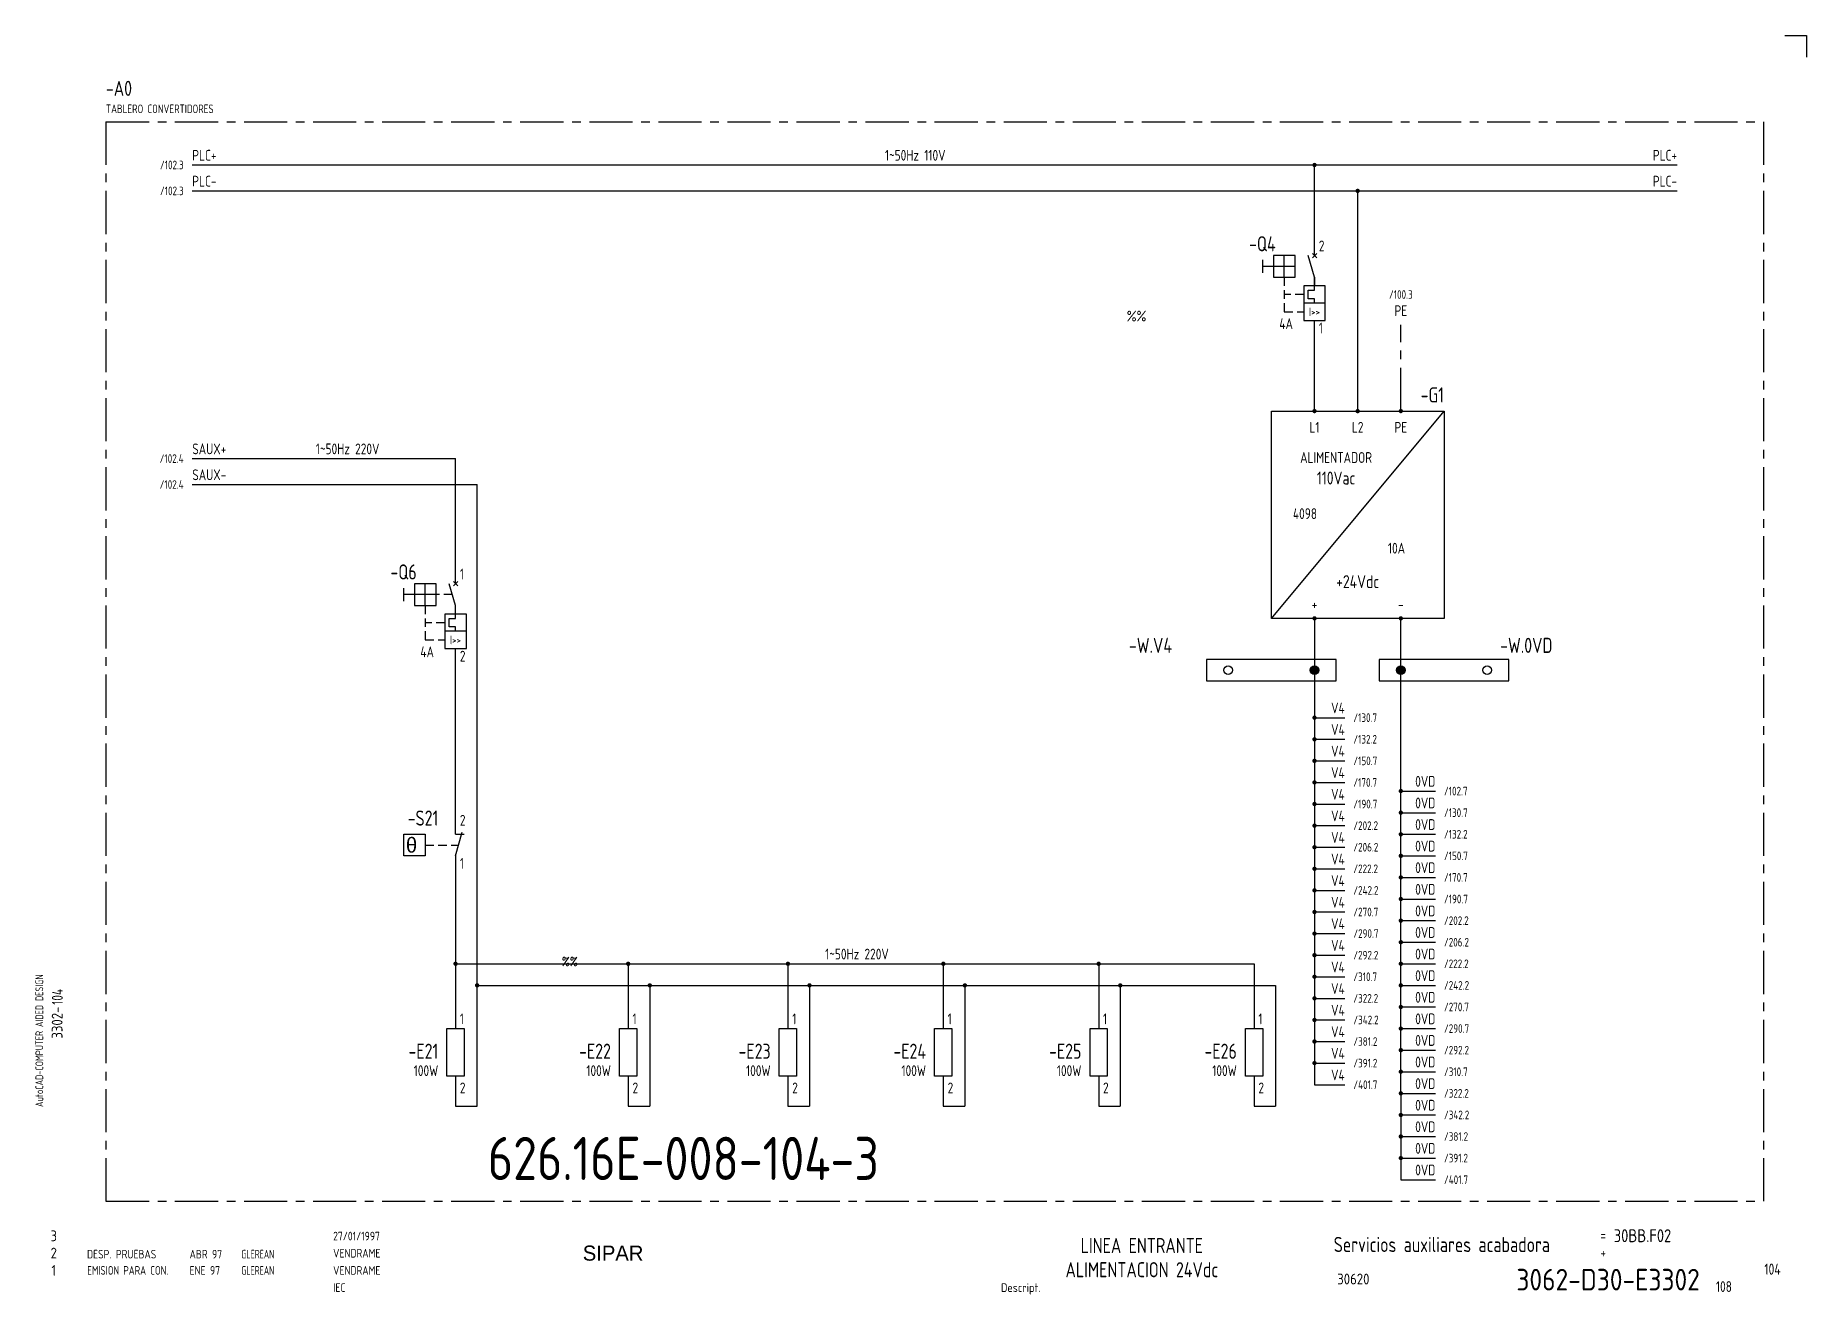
# Model space of a CAD drawing. Extents: x 10 to 420, y 5 to 297.
import ezdxf
from ezdxf.enums import TextEntityAlignment as Align

# ---------------------------------------------------------------- set-up
doc = ezdxf.new("R2010")
doc.units = 0
doc.header["$LTSCALE"] = 8
doc.header["$MEASUREMENT"] = 0
doc.linetypes.add('CENTER', pattern=[2, 1.25, -0.25, 0.25, -0.25])
doc.linetypes.add('HIDDEN', pattern=[0.375, 0.25, -0.125])
doc.layers.get('0').update_dxf_attribs({"linetype": 'CONTINUOUS'})
doc.layers.add('CART', color=7, linetype='CONTINUOUS')
doc.styles.add('DIN', font='DIN', dxfattribs={"width": 0.85})
doc.styles.add('GREEKS', font='GREEKC.SHX')
doc.styles.add('SIMPLEX', font='SIMPLEX', dxfattribs={"width": 0.9})
doc.styles.add('UNIV', font='UNIV')

# ---------------------------------------------------------------- blocks, each defined once
blk = doc.blocks.new('WB-FG100')
at = {"layer": 'CART', "color": 1}
for p, q in [((415, 297), (420, 297)), ((420, 297), (420, 292))]:
    blk.add_line(p, q, dxfattribs=at)
at = {"layer": 'CART', "color": 1, "style": 'DIN', "width": 0.8}
blk.add_text('AutoCAD-COMPUTER AIDED DESIGN', height=1.8, rotation=90, dxfattribs=at).set_placement((11.47, 48.84))
at = {"layer": 'CART', "color": 3, "style": 'DIN', "width": 0.8}
for s, p in [('=', (372.24, 17.91)), ('+', (372.24, 13.87))]:
    blk.add_text(s, height=2.5, dxfattribs=at).set_placement(p)
at = {"layer": 'CART', "color": 7, "style": 'DIN', "width": 0.9}
blk.add_attdef('FILE', text='', height=2.5, rotation=90, dxfattribs=at).set_placement((15.95, 68.38), align=Align.CENTER)
for tag, p in [('MOD-3', (13.92, 19)), ('MOD-2', (13.92, 15)), ('MOD-1', (13.92, 11)), ('NR.COMMESSA', (315, 9))]:
    blk.add_attdef(tag, text='', height=2.5, dxfattribs=at).set_placement(p, align=Align.MIDDLE)
at = {"layer": 'CART', "color": 7, "style": 'DIN'}
for tag, width, p in [('REV-3', 0.9, (21.66, 19)), ('DATA-3', 0.9, (45.37, 19)), ('NOME-3', 0.9, (57.37, 19)), ('REV-2', 0.9, (21.66, 15)), ('DATA-2', 0.9, (45.37, 15)), ('NOME-2', 0.9, (57.37, 15)), ('REV-1', 0.9, (21.66, 11)), ('DATA-1', 0.9, (45.37, 11)), ('NOME-1', 0.7, (57.37, 11))]:
    blk.add_attdef(tag, text='', height=2, dxfattribs=dict(at, width=width)).set_placement(p, align=Align.MIDDLE_LEFT)
at = {"layer": 'CART', "color": 7, "style": 'DIN', "width": 0.9}
for tag, p, height in [('DATA', (78.64, 17.94), 2), ('ESECUTORE', (78.64, 13.97), 2), ('CONTROLLORE', (78.64, 9.99), 2), ('SEGUE', (398.93, 5.65), 2.8), ('NORMA', (78.64, 6.01), 2)]:
    blk.add_attdef(tag, p, '', height=height, dxfattribs=at)
at = {"layer": 'CART', "color": 2, "style": 'DIN', "width": 0.9}
for tag, p in [('TITOLO-1/3', (266.5, 18.23)), ('TITOLO-1/2', (266.5, 15.73)), ('TITOLO-2/3', (266.5, 13.18)), ('TITOLO-2/2', (266.5, 10.68)), ('TITOLO-3/3', (266.5, 8.13))]:
    blk.add_attdef(tag, text='', height=3.5, dxfattribs=at).set_placement(p, align=Align.MIDDLE)
at = {"layer": 'CART', "color": 3, "style": 'DIN', "width": 0.9}
blk.add_attdef('ASSIEME', text='', height=3.5, dxfattribs=at).set_placement((334, 17), align=Align.MIDDLE)
at = {"layer": 'CART', "color": 3, "style": 'DIN', "width": 0.85}
for tag, p in [('=', (375.33, 16.63)), ('+', (375.33, 12.76))]:
    blk.add_attdef(tag, text='', height=3, dxfattribs=at).set_placement(p, align=Align.BOTTOM_LEFT)
at = {"layer": 'CART', "color": 3, "style": 'DIN', "width": 0.9}
blk.add_attdef('FOGLIO', text='', height=2.8, dxfattribs=at).set_placement((414.2, 9.56), align=Align.RIGHT)
at = {"layer": 'CART', "color": 2, "style": 'DIN', "width": 0.9}
blk.add_attdef('DISEGNO', text='', height=5, dxfattribs=at).set_placement((395.27, 6.35), align=Align.RIGHT)
at = {"layer": 'CART', "color": 1, "style": 'DIN', "width": 0.9}
blk.add_attdef('TIPOLOGIA', (233.37, 6), '', height=2, dxfattribs=at)
blk = doc.blocks.new('B5-3')
at = {"linetype": 'Continuous', "const_width": 0.5}
blk.add_lwpolyline([(-0.25, 0, 1), (0.25, 0, 1)], format="xyb", close=True, dxfattribs=at)

msp = doc.modelspace()

# ---------------------------------------------------------------- linework, layer by layer
at = {"color": 3, "linetype": 'CENTER'}
for p, q in [((26, 277), (410, 277)), ((26, 277), (26, 27)), ((410, 277), (410, 27)), ((26, 27), (410, 27))]:
    msp.add_line(p, q, dxfattribs=at)
for p, q in [((46, 267), (390, 267)), ((306, 246), (306, 267)), ((46, 261), (390, 261)), ((316, 210), (316, 261)), ((305.5, 245.5), (306.5, 246.5)), ((305.5, 246.5), (306.5, 245.5)), ((294, 242), (294, 245)), ((301.5, 243.5), (294, 243.5)), ((296.5, 246), (296.5, 241)), ((301.5, 246), (296.5, 246)), ((299, 241), (299, 246)), ((301.5, 241), (301.5, 246)), ((306, 241), (304.5, 246)), ((296.5, 241), (301.5, 241)), ((308.5, 239), (303.5, 239)), ((303.5, 239), (303.5, 231)), ((304.5, 238), (306, 238)), ((304.5, 236), (304.5, 238)), ((306, 241), (306, 239)), ((306, 238), (306, 241)), ((308.5, 231), (308.5, 239)), ((308.5, 235), (303.5, 235)), ((306, 236), (304.5, 236)), ((306, 235), (306, 236)), ((303.5, 231), (308.5, 231)), ((306, 210), (306, 231)), ((296, 162), (336, 210)), ((46, 199), (107, 199)), ((107, 170), (107, 199)), ((46, 193), (112, 193)), ((112, 49), (112, 193)), ((95, 166), (95, 169)), ((97.5, 170), (97.5, 165)), ((102.5, 170), (97.5, 170)), ((100, 165), (100, 170)), ((102.5, 165), (102.5, 170)), ((107, 165), (105.5, 170)), ((106.5, 169.5), (107.5, 170.5)), ((106.5, 170.5), (107.5, 169.5)), ((102.5, 167.5), (95, 167.5)), ((97.5, 165), (102.5, 165)), ((107, 162), (107, 165)), ((104.5, 163), (104.5, 155)), ((109.5, 163), (104.5, 163)), ((105.5, 160), (105.5, 162)), ((105.5, 162), (107, 162)), ((109.5, 155), (109.5, 163)), ((306, 162), (306, 89)), ((326, 52), (326, 162)), ((109.5, 159), (104.5, 159)), ((107, 160), (105.5, 160)), ((107, 159), (107, 160)), ((104.5, 155), (109.5, 155)), ((107, 112), (107, 155)), ((306, 139), (313, 139)), ((306, 134), (313, 134)), ((306, 129), (313, 129)), ((306, 124), (313, 124)), ((306, 119), (313, 119)), ((326, 122), (334, 122)), ((326, 117), (334, 117)), ((95, 112), (100, 112)), ((95, 107), (95, 112)), ((100, 112), (100, 107)), ((107, 107), (108.5, 112.5)), ((107, 112), (109, 112)), ((306, 114), (313, 114)), ((326, 112), (334, 112)), ((100, 107), (95, 107)), ((107, 107), (107, 67)), ((306, 109), (313, 109)), ((326, 107), (334, 107)), ((306, 104), (313, 104)), ((306, 99), (313, 99)), ((326, 102), (334, 102)), ((326, 97), (334, 97)), ((306, 94), (313, 94)), ((326, 92), (334, 92)), ((306, 89), (313, 89)), ((326, 87), (334, 87)), ((306, 84), (313, 84)), ((306, 79), (313, 79)), ((326, 82), (334, 82)), ((306, 74), (313, 74)), ((326, 77), (334, 77)), ((326, 72), (334, 72)), ((306, 69), (313, 69)), ((326, 67), (334, 67)), ((306, 64), (313, 64)), ((326, 62), (334, 62)), ((306, 59), (313, 59)), ((107, 56), (107, 49)), ((147, 56), (147, 49)), ((184, 56), (184, 49)), ((220, 56), (220, 49)), ((256, 56), (256, 49)), ((292, 56), (292, 49)), ((306, 54), (313, 54)), ((326, 57), (334, 57)), ((326, 52), (334, 52)), ((107, 49), (112, 49)), ((147, 49), (152, 49)), ((184, 49), (189, 49)), ((220, 49), (225, 49)), ((256, 49), (261, 49)), ((292, 49), (297, 49)), ((326, 47), (334, 47)), ((326, 42), (334, 42)), ((326, 37), (334, 37)), ((326, 32), (334, 32))]:
    msp.add_line(p, q)
at = {"linetype": 'HIDDEN'}
for p, q in [((299, 241), (299, 233)), ((303.5, 237), (299, 237)), ((299, 233), (303.5, 233)), ((100, 165), (100, 157)), ((106.25, 167.5), (102.5, 167.5)), ((104.5, 161), (100, 161)), ((100, 157), (104.5, 157)), ((100, 109.5), (107.68, 109.5))]:
    msp.add_line(p, q, dxfattribs=at)
at = {"linetype": 'CENTER'}
msp.add_line((326, 210), (326, 230), dxfattribs=at)
at = {"color": 3}
for p, q in [((296, 162), (296, 210)), ((296, 210), (336, 210)), ((336, 210), (336, 162)), ((336, 162), (296, 162))]:
    msp.add_line(p, q, dxfattribs=at)
at = {"color": 2}
for p, q in [((311, 152.5), (281, 152.5)), ((281, 152.5), (281, 147.5)), ((311, 147.5), (311, 152.5)), ((351, 152.5), (321, 152.5)), ((321, 152.5), (321, 147.5)), ((351, 147.5), (351, 152.5)), ((281, 147.5), (311, 147.5)), ((321, 147.5), (351, 147.5))]:
    msp.add_line(p, q, dxfattribs=at)
at = {"linetype": 'Continuous'}
for p, q in [((306, 89), (306, 54)), ((326, 52), (326, 32))]:
    msp.add_line(p, q, dxfattribs=at)
at = {"color": 7}
for p, q in [((107, 82), (292, 82)), ((147, 82), (147, 67)), ((184, 82), (184, 67)), ((220, 82), (220, 67)), ((256, 82), (256, 67)), ((292, 82), (292, 67)), ((112, 77), (297, 77)), ((152, 77), (152, 49)), ((189, 77), (189, 49)), ((225, 77), (225, 49)), ((261, 77), (261, 49)), ((297, 77), (297, 49))]:
    msp.add_line(p, q, dxfattribs=at)
for points, const_width in [([(305.75, 267, 1), (306.25, 267, 1)], 0.5), ([(315.75, 261, 1), (316.25, 261, 1)], 0.5), ([(305.5, 150, 1), (306.5, 150, 1)], 1), ([(305.5, 150, 1), (306.5, 150, 1)], 1), ([(325.5, 150, 1), (326.5, 150, 1)], 1), ([(325.5, 150, 1), (326.5, 150, 1)], 1), ([(305.75, 139, 1), (306.25, 139, 1)], 0.5), ([(305.75, 134, 1), (306.25, 134, 1)], 0.5), ([(305.75, 129, 1), (306.25, 129, 1)], 0.5), ([(305.75, 124, 1), (306.25, 124, 1)], 0.5), ([(305.75, 119, 1), (306.25, 119, 1)], 0.5), ([(325.75, 122, 1), (326.25, 122, 1)], 0.5), ([(325.75, 117, 1), (326.25, 117, 1)], 0.5), ([(305.75, 114, 1), (306.25, 114, 1)], 0.5), ([(325.75, 112, 1), (326.25, 112, 1)], 0.5), ([(305.75, 109, 1), (306.25, 109, 1)], 0.5), ([(325.75, 107, 1), (326.25, 107, 1)], 0.5), ([(305.75, 104, 1), (306.25, 104, 1)], 0.5), ([(305.75, 99, 1), (306.25, 99, 1)], 0.5), ([(325.75, 102, 1), (326.25, 102, 1)], 0.5), ([(305.75, 94, 1), (306.25, 94, 1)], 0.5), ([(325.75, 97, 1), (326.25, 97, 1)], 0.5), ([(325.75, 92, 1), (326.25, 92, 1)], 0.5), ([(325.75, 87, 1), (326.25, 87, 1)], 0.5), ([(305.75, 84, 1), (306.25, 84, 1)], 0.5), ([(325.75, 82, 1), (326.25, 82, 1)], 0.5), ([(305.75, 79, 1), (306.25, 79, 1)], 0.5), ([(305.75, 74, 1), (306.25, 74, 1)], 0.5), ([(325.75, 72, 1), (326.25, 72, 1)], 0.5), ([(305.75, 69, 1), (306.25, 69, 1)], 0.5), ([(325.75, 67, 1), (326.25, 67, 1)], 0.5), ([(305.75, 64, 1), (306.25, 64, 1)], 0.5), ([(325.75, 62, 1), (326.25, 62, 1)], 0.5), ([(305.75, 59, 1), (306.25, 59, 1)], 0.5), ([(325.75, 57, 1), (326.25, 57, 1)], 0.5), ([(325.75, 52, 1), (326.25, 52, 1)], 0.5), ([(325.75, 47, 1), (326.25, 47, 1)], 0.5), ([(325.75, 42, 1), (326.25, 42, 1)], 0.5), ([(325.75, 37, 1), (326.25, 37, 1)], 0.5)]:
    msp.add_lwpolyline(points, format="xyb", close=True, dxfattribs=dict(const_width=const_width))
at = {"linetype": 'Continuous', "const_width": 0.5}
for points in [[(305.75, 89, 1), (306.25, 89, 1)], [(219.75, 82, 1), (220.25, 82, 1)], [(224.75, 77, 1), (225.25, 77, 1)], [(325.75, 77, 1), (326.25, 77, 1)]]:
    msp.add_lwpolyline(points, format="xyb", close=True, dxfattribs=at)
at = {"color": 7, "const_width": 0.5}
for points in [[(106.75, 82, 1), (107.25, 82, 1)], [(146.75, 82, 1), (147.25, 82, 1)], [(183.75, 82, 1), (184.25, 82, 1)], [(255.75, 82, 1), (256.25, 82, 1)], [(111.75, 77, 1), (112.25, 77, 1)], [(151.75, 77, 1), (152.25, 77, 1)], [(188.75, 77, 1), (189.25, 77, 1)], [(260.75, 77, 1), (261.25, 77, 1)]]:
    msp.add_lwpolyline(points, format="xyb", close=True, dxfattribs=at)
at = {"color": 3}
for points in [[(105, 67), (109, 67), (109, 56), (105, 56)], [(145, 67), (149, 67), (149, 56), (145, 56)], [(182, 67), (186, 67), (186, 56), (182, 56)], [(218, 67), (222, 67), (222, 56), (218, 56)], [(254, 67), (258, 67), (258, 56), (254, 56)], [(290, 67), (294, 67), (294, 56), (290, 56)]]:
    msp.add_lwpolyline(points, close=True, dxfattribs=at)
for centre in [(286, 150), (326, 150)]:
    msp.add_circle(centre, 1)
at = {"linetype": 'Continuous'}
for centre in [(306, 150), (346, 150)]:
    msp.add_circle(centre, 1, dxfattribs=at)

# ---------------------------------------------------------------- block references
for p in [(306, 210), (316, 210), (326, 210), (306, 162), (326, 162)]:
    msp.add_blockref('B5-3', p)
at = {"layer": 'CART'}
ref = msp.add_blockref('WB-FG100', (0, 0), dxfattribs=at)
ref.add_attrib('TIPOLOGIA', 'Descript.', (233.37, 6), dxfattribs={"color": 1, "height": 2, "style": 'DIN', "width": 0.9})
ref.add_attrib('ASSIEME', 'Servicios auxiliares acabadora', dxfattribs={"color": 3, "height": 3.5, "style": 'DIN', "width": 0.8}).set_placement((335.5, 17), align=Align.MIDDLE)
ref.add_attrib('=', '30BB.F02', dxfattribs={"color": 3, "height": 3, "style": 'DIN', "width": 0.85}).set_placement((375.33, 16.63), align=Align.BOTTOM_LEFT)
ref.add_attrib('NR.COMMESSA', '30620', dxfattribs={"color": 7, "height": 2.5, "style": 'DIN', "width": 0.9}).set_placement((315, 9), align=Align.MIDDLE)
ref.add_attrib('DISEGNO', '3062-D30-E3302', dxfattribs={"color": 2, "height": 5, "style": 'DIN', "width": 0.9}).set_placement((395.27, 6.35), align=Align.RIGHT)
ref.add_attrib('DATA', '27/01/1997', (78.64, 17.94), dxfattribs={"color": 7, "height": 2, "style": 'DIN', "width": 0.85})
ref.add_attrib('ESECUTORE', 'VENDRAME', (78.64, 13.97), dxfattribs={"color": 7, "height": 2, "style": 'DIN', "width": 0.85})
ref.add_attrib('CONTROLLORE', 'VENDRAME', (78.64, 9.99), dxfattribs={"color": 7, "height": 2, "style": 'DIN', "width": 0.85})
ref.add_attrib('NORMA', 'IEC', (78.64, 6.01), dxfattribs={"color": 7, "height": 2, "style": 'DIN', "width": 0.85})
ref.add_attrib('MOD-1', '1', dxfattribs={"color": 7, "height": 2.5, "style": 'DIN', "width": 0.9}).set_placement((13.92, 11), align=Align.MIDDLE)
ref.add_attrib('REV-1', 'EMISION PARA CON.', dxfattribs={"color": 7, "height": 2, "style": 'DIN', "width": 0.8}).set_placement((21.66, 11), align=Align.MIDDLE_LEFT)
ref.add_attrib('DATA-1', 'ENE 97', dxfattribs={"color": 7, "height": 2, "style": 'DIN', "width": 0.85}).set_placement((45.37, 11), align=Align.MIDDLE_LEFT)
ref.add_attrib('NOME-1', 'GLEREAN', dxfattribs={"color": 7, "height": 2, "style": 'DIN', "width": 0.7}).set_placement((57.37, 11), align=Align.MIDDLE_LEFT)
ref.add_attrib('MOD-2', '2', dxfattribs={"color": 7, "height": 2.5, "style": 'DIN', "width": 0.9}).set_placement((13.92, 15), align=Align.MIDDLE)
ref.add_attrib('MOD-3', '3', dxfattribs={"color": 7, "height": 2.5, "style": 'DIN', "width": 0.9}).set_placement((13.92, 19), align=Align.MIDDLE)
ref.add_attrib('FILE', '3302-', dxfattribs={"color": 7, "height": 2.5, "rotation": 90, "style": 'DIN', "width": 0.9}).set_placement((15.95, 68.38), align=Align.CENTER)

# ---------------------------------------------------------------- texts
at = {"color": 3, "style": 'DIN', "width": 0.8}
for s, p in [('-A0', (26, 283)), ('-W.V4', (263, 154)), ('-W.0VD', (349, 154))]:
    msp.add_text(s, height=3.5, dxfattribs=at).set_placement(p)
at = {"style": 'DIN'}
for s, height, width, p in [('TABLERO CONVERTIDORES', 2, 0.8, (26, 279)), ('PLC+', 2.5, 0.8, (46, 268)), ('PLC-', 2.5, 0.8, (46, 262)), ('2', 2.5, 0.8, (307, 247)), ('%%', 2.5, 0.85, (262.5, 230.75)), ('1', 2.5, 0.8, (307, 228)), ('SAUX+', 2.5, 0.8, (46, 200)), ('SAUX-', 2.5, 0.8, (46, 194)), ('4098', 2.5, 0.8, (301, 185)), ('1', 2.5, 0.8, (108, 171)), ('2', 2.5, 0.8, (108, 152)), ('/130.7', 2, 0.8, (315, 138)), ('/132.2', 2, 0.8, (315, 133)), ('/150.7', 2, 0.8, (315, 128)), ('/170.7', 2, 0.8, (315, 123)), ('/190.7', 2, 0.8, (315, 118)), ('/102.7', 2, 0.8, (336, 121)), ('/202.2', 2, 0.8, (315, 113)), ('/130.7', 2, 0.8, (336, 116)), ('/132.2', 2, 0.8, (336, 111)), ('/206.2', 2, 0.8, (315, 108)), ('/150.7', 2, 0.8, (336, 106)), ('/222.2', 2, 0.8, (315, 103)), ('/170.7', 2, 0.8, (336, 101)), ('/242.2', 2, 0.8, (315, 98)), ('/270.7', 2, 0.8, (315, 93)), ('/190.7', 2, 0.8, (336, 96)), ('/202.2', 2, 0.8, (336, 91)), ('/290.7', 2, 0.8, (315, 88)), ('/206.2', 2, 0.8, (336, 86)), ('/292.2', 2, 0.8, (315, 83)), ('/222.2', 2, 0.8, (336, 81)), ('/310.7', 2, 0.8, (315, 78)), ('/242.2', 2, 0.8, (336, 76)), ('/322.2', 2, 0.8, (315, 73)), ('1', 2.5, 0.8, (108, 68)), ('1', 2.5, 0.8, (148, 68)), ('1', 2.5, 0.8, (185, 68)), ('1', 2.5, 0.8, (221, 68)), ('1', 2.5, 0.8, (257, 68)), ('1', 2.5, 0.8, (293, 68)), ('/342.2', 2, 0.8, (315, 68)), ('/270.7', 2, 0.8, (336, 71)), ('/290.7', 2, 0.8, (336, 66)), ('/381.2', 2, 0.8, (315, 63)), ('/292.2', 2, 0.8, (336, 61)), ('/391.2', 2, 0.8, (315, 58)), ('/310.7', 2, 0.8, (336, 56)), ('2', 2.5, 0.8, (108, 52)), ('2', 2.5, 0.8, (148, 52)), ('2', 2.5, 0.8, (185, 52)), ('2', 2.5, 0.8, (221, 52)), ('2', 2.5, 0.8, (257, 52)), ('2', 2.5, 0.8, (293, 52)), ('/401.7', 2, 0.8, (315, 53)), ('/322.2', 2, 0.8, (336, 51)), ('/342.2', 2, 0.8, (336, 46)), ('/381.2', 2, 0.8, (336, 41)), ('/391.2', 2, 0.8, (336, 36)), ('/401.7', 2, 0.8, (336, 31)), ('108', 2.5, 0.8, (399, 6))]:
    msp.add_text(s, height=height, dxfattribs=dict(at, width=width)).set_placement(p)
at = {"style": 'DIN', "width": 0.8}
for s, height, p in [('/102.3', 2, (44, 266)), ('PLC+', 2.5, (390, 268)), ('PLC-', 2.5, (390, 262)), ('/102.3', 2, (44, 260)), ('4A', 2.5, (301, 229)), ('/102.4', 2, (44, 198)), ('/102.4', 2, (44, 192)), ('4A', 2.5, (102, 153)), ('V4', 2.5, (313, 140)), ('V4', 2.5, (313, 135)), ('V4', 2.5, (313, 130)), ('V4', 2.5, (313, 125)), ('0VD', 2.5, (334, 123)), ('V4', 2.5, (313, 120)), ('0VD', 2.5, (334, 118)), ('V4', 2.5, (313, 115)), ('0VD', 2.5, (334, 113)), ('V4', 2.5, (313, 110)), ('V4', 2.5, (313, 105)), ('0VD', 2.5, (334, 108)), ('0VD', 2.5, (334, 103)), ('V4', 2.5, (313, 100)), ('0VD', 2.5, (334, 98)), ('V4', 2.5, (313, 95)), ('0VD', 2.5, (334, 93)), ('V4', 2.5, (313, 90)), ('0VD', 2.5, (334, 88)), ('V4', 2.5, (313, 85)), ('V4', 2.5, (313, 80)), ('0VD', 2.5, (334, 83)), ('0VD', 2.5, (334, 78)), ('V4', 2.5, (313, 75)), ('0VD', 2.5, (334, 73)), ('V4', 2.5, (313, 70)), ('0VD', 2.5, (334, 68)), ('V4', 2.5, (313, 65)), ('V4', 2.5, (313, 60)), ('0VD', 2.5, (334, 63)), ('100W', 2.5, (103, 56)), ('100W', 2.5, (143, 56)), ('100W', 2.5, (180, 56)), ('100W', 2.5, (216, 56)), ('100W', 2.5, (252, 56)), ('100W', 2.5, (288, 56)), ('V4', 2.5, (313, 55)), ('0VD', 2.5, (334, 58)), ('0VD', 2.5, (334, 53)), ('0VD', 2.5, (334, 48)), ('0VD', 2.5, (334, 43)), ('0VD', 2.5, (334, 38)), ('0VD', 2.5, (334, 33))]:
    msp.add_text(s, height=height, dxfattribs=at).set_placement(p, align=Align.RIGHT)
for s, height, p in [('1~50Hz 110V', 2.5, (213.5, 268)), ('/100.3', 2, (326, 236)), ('I>>', 2, (306, 232)), ('PE', 2.5, (326, 232)), ('L1', 2.5, (306, 205)), ('L2', 2.5, (316, 205)), ('PE', 2.5, (326, 205)), ('1~50Hz 220V', 2.5, (82, 200)), ('ALIMENTADOR', 2.5, (311, 198)), ('10A', 2.5, (325, 177)), ('+', 2.5, (306, 164)), ('-', 2.5, (326, 164)), ('I>>', 2, (107, 156)), ('1~50Hz 220V', 2.5, (200, 83))]:
    msp.add_text(s, height=height, dxfattribs=at).set_placement(p, align=Align.CENTER)
at = {"color": 3, "style": 'DIN', "width": 0.8}
for s, height, p in [('-Q4', 3.5, (297, 247)), ('-G1', 3.5, (336, 212)), ('-Q6', 3.5, (98, 171)), ('-S21', 3.5, (103, 114)), ('-E21', 3.5, (103, 60)), ('-E22', 3.5, (143, 60)), ('-E23', 3.5, (180, 60)), ('-E24', 3.5, (216, 60)), ('-E25', 3.5, (252, 60)), ('-E26', 3.5, (288, 60)), ('104', 2.56, (414, 10))]:
    msp.add_text(s, height=height, dxfattribs=at).set_placement(p, align=Align.RIGHT)
for s, height, p in [('110Vac', 3, (311, 193)), ('+24Vdc', 3, (316, 169)), ('LINEA ENTRANTE', 3.5, (266, 15)), ('ALIMENTACION 24Vdc', 3.5, (266, 9.4))]:
    msp.add_text(s, height=height, dxfattribs=at).set_placement(p, align=Align.CENTER)
at = {"color": 1, "style": 'DIN', "width": 0.8}
for s, p in [('2', (108, 114)), ('1', (108, 104))]:
    msp.add_text(s, height=2.5, dxfattribs=at).set_placement(p)
at = {"color": 1, "linetype": 'Continuous', "style": 'GREEKS'}
msp.add_text('q', height=3.5, dxfattribs=at).set_placement((95.5, 107.75))
at = {"color": 7, "linetype": 'Continuous', "style": 'SIMPLEX', "width": 0.9}
msp.add_text('%%', height=2, dxfattribs=at).set_placement((133.5, 82.5), align=Align.MIDDLE)
at = {"style": 'DIN', "width": 0.8}
msp.add_text('104', height=2.5, rotation=90, dxfattribs=at).set_placement((16, 72.5))
at = {"linetype": 'Continuous', "style": 'DIN'}
for s, width, p in [('DESP. PRUEBAS', 0.85, (21.62, 13.75)), ('ABR 97', 0.85, (45.38, 13.75)), ('GLEREAN', 0.7, (57.38, 13.75))]:
    msp.add_text(s, height=2, dxfattribs=dict(at, width=width)).set_placement(p)
at = {"color": 2, "insert": (114.47, 41.92), "char_height": 10, "width": 111.0411, "attachment_point": 1, "style": 'DIN'}
msp.add_mtext('626.16E-008-104-3', dxfattribs=at)
at = {"layer": 'CART', "color": 2, "linetype": 'Continuous', "style": 'UNIV'}
msp.add_text('SIPAR', height=3.5, dxfattribs=at).set_placement((143.5, 13.25), align=Align.CENTER)

doc.saveas('drawing.dxf')
